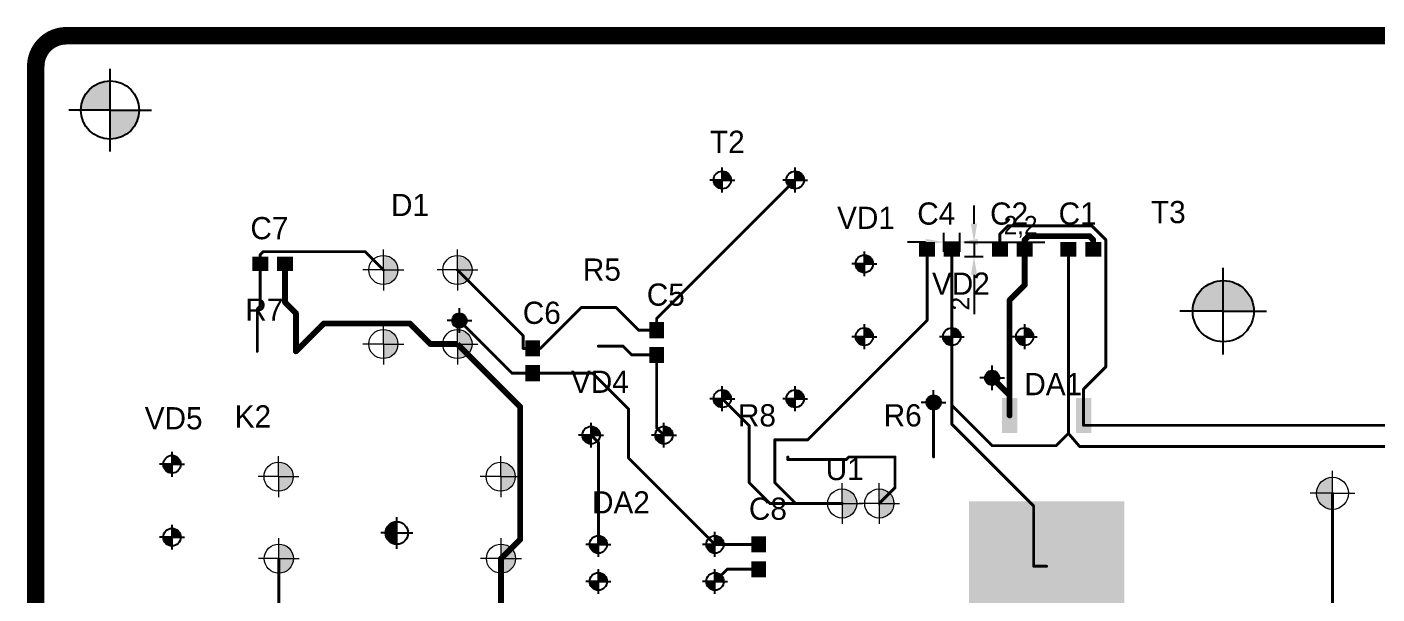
# Model space of a CAD drawing. Header units: millimetres. Extents: x -71 to 232, y 24 to 222.
# Drawn here: x -70.7 to 114.5, y 143.8 to 221.6 of the extents above; entities that cross this region are included whole.
import ezdxf

# ---------------------------------------------------------------- set-up
doc = ezdxf.new("R2010")
doc.units = ezdxf.units.MM
for name, color, linetype in [('Mechanical15', 56, 'Continuous'), ('TopLayer', 1, 'Continuous'), ('TopOverlay', 2, 'Continuous')]:
    doc.layers.add(name, color=color, linetype=linetype)
doc.layers.add('тонкая', color=7, linetype='Continuous', lineweight=20)
doc.dimstyles.new('ISO-25', dxfattribs={"dimtxt": 2.5, "dimasz": 2.5, "dimexe": 1.25, "dimexo": 0.625, "dimtad": 1, "dimtxsty": 'Standard', "dimcen": 2.5, "dimadec": 0, "dimazin": 0, "dimtfac": 1, "dimtmove": 0, "dimatfit": 3, "dimfxl": 1, "dimarcsym": 0})

# ---------------------------------------------------------------- blocks, each defined once
blk = doc.blocks.new('*D34')
at = {"layer": 'Defpoints', "color": 0, "transparency": 16777216}
for p in [(57.27, 192.14), (55.07, 190.14), (57.27, 190.14)]:
    blk.add_point(p, dxfattribs=at)
at = {"layer": 'TopOverlay', "color": 0, "lineweight": -2, "transparency": 16777216}
for p, q in [((55.07, 190.77), (55.07, 193.39)), ((57.27, 190.77), (57.27, 193.39)), ((52.57, 192.14), (50.07, 192.14)), ((55.07, 192.14), (57.27, 192.14)), ((59.77, 192.14), (68.93, 192.14))]:
    blk.add_line(p, q, dxfattribs=at)
at = {"layer": 'TopOverlay', "color": 0, "transparency": 16777216}
for points in [[(52.57, 192.56), (52.57, 191.73), (55.07, 192.14)], [(59.77, 192.56), (59.77, 191.73), (57.27, 192.14)]]:
    blk.add_solid(points, dxfattribs=at)
at = {"layer": 'TopOverlay', "color": 0, "transparency": 16777216, "insert": (65.6, 194.23), "char_height": 2.5, "attachment_point": 5}
blk.add_mtext('2,2', dxfattribs=at)
blk = doc.blocks.new('*D35')
at = {"layer": 'Defpoints', "color": 0, "transparency": 16777216}
for p in [(57.27, 192.14), (57.27, 190.14), (59.21, 190.14)]:
    blk.add_point(p, dxfattribs=at)
at = {"layer": 'TopOverlay', "color": 0, "lineweight": -2, "transparency": 16777216}
for p, q in [((59.21, 194.64), (59.21, 197.14)), ((57.89, 192.14), (60.46, 192.14)), ((59.21, 192.14), (59.21, 190.14)), ((57.89, 190.14), (60.46, 190.14)), ((59.21, 187.64), (59.21, 182.23))]:
    blk.add_line(p, q, dxfattribs=at)
at = {"layer": 'TopOverlay', "color": 0, "transparency": 16777216}
for points in [[(58.79, 194.64), (59.63, 194.64), (59.21, 192.14)], [(58.79, 187.64), (59.63, 187.64), (59.21, 190.14)]]:
    blk.add_solid(points, dxfattribs=at)
at = {"layer": 'TopOverlay', "color": 0, "transparency": 16777216, "insert": (57.33, 183.68), "char_height": 2.5, "attachment_point": 5, "rotation": 90}
blk.add_mtext('2', dxfattribs=at)

msp = doc.modelspace()

# ---------------------------------------------------------------- hatches: boundary and pattern name
at = {"lineweight": -3}
h = msp.add_hatch(color=0, dxfattribs=at)
h.paths.add_polyline_path([(-63.335, 210.243), (-59.335, 210.243), (-59.335, 214.243, 0.4142136)])
h.paths.add_polyline_path([(-55.335, 210.243), (-59.335, 210.243), (-59.335, 206.243, 0.4142136)])
h = msp.add_hatch(color=256, dxfattribs=at)
h.dxf.hatch_style = 1
h.paths.add_polyline_path([(24.665, 200.643), (23.461, 200.643, 0.4142136), (24.665, 199.439)])
for points in [[(25.869, 200.643, 0.4142136), (24.665, 201.847), (24.665, 200.643)], [(35.869, 200.643, 0.4142136), (34.665, 201.847), (34.665, 200.643)], [(45.369, 189.143, 0.4142136), (44.165, 190.347), (44.165, 189.143)], [(45.369, 179.143, 0.4142136), (44.165, 180.347), (44.165, 179.143)], [(57.369, 179.143, 0.4142136), (56.165, 180.347), (56.165, 179.143)], [(67.369, 179.143, 0.4142136), (66.165, 180.347), (66.165, 179.143)], [(25.869, 170.643, 0.4142136), (24.665, 171.847), (24.665, 170.643)], [(35.869, 170.643, 0.4142136), (34.665, 171.847), (34.665, 170.643)], [(7.869, 165.643, 0.4142136), (6.665, 166.847), (6.665, 165.643)], [(17.869, 165.643, 0.4142136), (16.665, 166.847), (16.665, 165.643)], [(-49.631, 161.643, 0.4142136), (-50.835, 162.847), (-50.835, 161.643)], [(-49.631, 151.643, 0.4142136), (-50.835, 152.847), (-50.835, 151.643)], [(8.869, 150.643, 0.4142136), (7.665, 151.847), (7.665, 150.643)], [(24.869, 150.643, 0.4142136), (23.665, 151.847), (23.665, 150.643)], [(8.869, 145.563, 0.4142136), (7.665, 146.767), (7.665, 145.563)], [(24.869, 145.563, 0.4142136), (23.665, 146.767), (23.665, 145.563)]]:
    msp.add_hatch(color=0, dxfattribs=at).paths.add_polyline_path(points)
h = msp.add_hatch(color=256, dxfattribs=at)
h.dxf.hatch_style = 1
h.paths.add_polyline_path([(34.665, 200.643), (33.461, 200.643, 0.4142136), (34.665, 199.439)])
h = msp.add_hatch(color=256, dxfattribs=at)
h.dxf.hatch_style = 1
h.paths.add_polyline_path([(44.165, 189.143), (42.961, 189.143, 0.4142136), (44.165, 187.939)])
at = {"lineweight": 50}
h = msp.add_hatch(color=256, dxfattribs=at)
h.dxf.hatch_style = 1
h.paths.add_polyline_path([(93.41, 186.844, 0.4142136), (89.21, 182.644), (93.41, 182.644)])
h.paths.add_polyline_path([(93.41, 186.844), (93.41, 182.644), (97.61, 182.644, 0.4142136)])
at = {"lineweight": -3}
h = msp.add_hatch(color=0, dxfattribs=at)
h.dxf.hatch_style = 1
h.paths.add_polyline_path([(-11.405, 182.361, 0.4142136), (-12.405, 181.361), (-11.405, 181.361)])
h.paths.add_polyline_path([(-11.405, 181.361), (-12.405, 181.361, 0.4142136), (-11.405, 180.361)])
h = msp.add_hatch(color=0, dxfattribs=at)
h.dxf.hatch_style = 1
h.paths.add_polyline_path([(-11.405, 181.361), (-10.405, 181.361, 0.4142136), (-11.405, 182.361)], flags=17)
h.paths.add_polyline_path([(-10.405, 181.361, 0.4142136), (-11.405, 182.361), (-11.405, 180.361, 0.4142136)])
h = msp.add_hatch(color=256, dxfattribs=at)
h.dxf.hatch_style = 1
h.paths.add_polyline_path([(-10.405, 181.361, 0.4142136), (-11.405, 182.361), (-11.405, 181.361)])
h = msp.add_hatch(color=256, dxfattribs=at)
h.dxf.hatch_style = 1
h.paths.add_polyline_path([(44.165, 179.143), (42.961, 179.143, 0.4142136), (44.165, 177.939)])
h = msp.add_hatch(color=256, dxfattribs=at)
h.dxf.hatch_style = 1
h.paths.add_polyline_path([(56.165, 179.143), (54.961, 179.143, 0.4142136), (56.165, 177.939)])
h = msp.add_hatch(color=256, dxfattribs=at)
h.dxf.hatch_style = 1
h.paths.add_polyline_path([(66.165, 179.143), (64.961, 179.143, 0.4142136), (66.165, 177.939)])
h = msp.add_hatch(color=0, dxfattribs=at)
h.dxf.hatch_style = 1
h.paths.add_polyline_path([(61.698, 174.487, 0.4142136), (60.698, 173.487), (61.698, 173.487)])
h.paths.add_polyline_path([(61.698, 173.487), (60.698, 173.487, 0.4142136), (61.698, 172.487)])
h = msp.add_hatch(color=0, dxfattribs=at)
h.dxf.hatch_style = 1
h.paths.add_polyline_path([(61.698, 173.487), (62.698, 173.487, 0.4142136), (61.698, 174.487)], flags=17)
h.paths.add_polyline_path([(62.698, 173.487, 0.4142136), (61.698, 174.487), (61.698, 172.487, 0.4142136)])
h = msp.add_hatch(color=256, dxfattribs=at)
h.dxf.hatch_style = 1
h.paths.add_polyline_path([(62.698, 173.487, 0.4142136), (61.698, 174.487), (61.698, 173.487)])
h = msp.add_hatch(color=256, dxfattribs=at)
h.dxf.hatch_style = 1
h.paths.add_polyline_path([(24.665, 170.643), (23.461, 170.643, 0.4142136), (24.665, 169.439)])
h = msp.add_hatch(color=256, dxfattribs=at)
h.dxf.hatch_style = 1
h.paths.add_polyline_path([(34.665, 170.643), (33.461, 170.643, 0.4142136), (34.665, 169.439)])
h = msp.add_hatch(color=0, dxfattribs=at)
h.dxf.hatch_style = 1
h.paths.add_polyline_path([(53.665, 171.134, 0.4142136), (52.665, 170.134), (53.665, 170.134)])
h.paths.add_polyline_path([(53.665, 170.134), (52.665, 170.134, 0.4142136), (53.665, 169.134)])
h = msp.add_hatch(color=0, dxfattribs=at)
h.dxf.hatch_style = 1
h.paths.add_polyline_path([(53.665, 170.134), (54.665, 170.134, 0.4142136), (53.665, 171.134)], flags=17)
h.paths.add_polyline_path([(54.665, 170.134, 0.4142136), (53.665, 171.134), (53.665, 169.134, 0.4142136)])
h = msp.add_hatch(color=256, dxfattribs=at)
h.dxf.hatch_style = 1
h.paths.add_polyline_path([(54.665, 170.134, 0.4142136), (53.665, 171.134), (53.665, 170.134)])
h = msp.add_hatch(color=256, dxfattribs=at)
h.dxf.hatch_style = 1
h.paths.add_polyline_path([(6.665, 165.643), (5.461, 165.643, 0.4142136), (6.665, 164.439)])
h = msp.add_hatch(color=256, dxfattribs=at)
h.dxf.hatch_style = 1
h.paths.add_polyline_path([(16.665, 165.643), (15.461, 165.643, 0.4142136), (16.665, 164.439)])
h = msp.add_hatch(color=256, dxfattribs=at)
h.dxf.hatch_style = 1
h.paths.add_polyline_path([(-50.835, 161.643), (-52.039, 161.643, 0.4142136), (-50.835, 160.439)])
at = {"lineweight": 50}
h = msp.add_hatch(color=256, dxfattribs=at)
h.dxf.hatch_style = 1
h.paths.add_polyline_path([(108.396, 159.857, 0.4142136), (106.196, 157.657), (108.396, 157.657)])
h.paths.add_polyline_path([(108.396, 157.657), (106.196, 157.657, 0.4142136), (108.396, 155.457)])
h = msp.add_hatch(color=256, dxfattribs=at)
h.dxf.hatch_style = 1
h.paths.add_polyline_path([(-21.549, 152.211), (-20.001, 152.211), (-20.001, 153.759, 0.4142136)])
at = {"lineweight": -3}
h = msp.add_hatch(color=256, dxfattribs=at)
h.dxf.hatch_style = 1
h.paths.add_polyline_path([(-20.001, 152.211), (-21.549, 152.211, 0.4142136), (-20.001, 150.663)])
h = msp.add_hatch(color=256, dxfattribs=at)
h.dxf.hatch_style = 1
h.paths.add_polyline_path([(-50.835, 151.643), (-52.039, 151.643, 0.4142136), (-50.835, 150.439)])
h = msp.add_hatch(color=256, dxfattribs=at)
h.dxf.hatch_style = 1
h.paths.add_polyline_path([(7.665, 150.643), (6.461, 150.643, 0.4142136), (7.665, 149.439)])
h = msp.add_hatch(color=256, dxfattribs=at)
h.dxf.hatch_style = 1
h.paths.add_polyline_path([(23.665, 150.643), (22.461, 150.643, 0.4142136), (23.665, 149.439)])
h = msp.add_hatch(color=256, dxfattribs=at)
h.dxf.hatch_style = 1
h.paths.add_polyline_path([(7.665, 145.563), (6.461, 145.563, 0.4142136), (7.665, 144.359)])
h = msp.add_hatch(color=256, dxfattribs=at)
h.dxf.hatch_style = 1
h.paths.add_polyline_path([(23.665, 145.563), (22.461, 145.563, 0.4142136), (23.665, 144.359)])
at = {"layer": 'TopLayer'}
for points in [[(51.665, 192.143), (53.865, 192.143), (53.865, 190.143), (51.665, 190.143)], [(55.065, 192.143), (57.265, 192.143), (57.265, 190.143), (55.065, 190.143)], [(61.665, 192.143), (63.865, 192.143), (63.865, 190.143), (61.665, 190.143)], [(65.065, 192.143), (67.265, 192.143), (67.265, 190.143), (65.065, 190.143)], [(71.065, 192.143), (73.265, 192.143), (73.265, 190.143), (71.065, 190.143)], [(74.465, 192.143), (76.665, 192.143), (76.665, 190.143), (74.465, 190.143)], [(-39.835, 190.143), (-37.635, 190.143), (-37.635, 188.143), (-39.835, 188.143)], [(-36.435, 190.143), (-34.235, 190.143), (-34.235, 188.143), (-36.435, 188.143)], [(14.665, 178.943), (14.665, 181.143), (16.665, 181.143), (16.665, 178.943)], [(-2.335, 176.443), (-2.335, 178.643), (-0.335, 178.643), (-0.335, 176.443)], [(14.665, 175.543), (14.665, 177.743), (16.665, 177.743), (16.665, 175.543)], [(-2.335, 173.043), (-2.335, 175.243), (-0.335, 175.243), (-0.335, 173.043)], [(63.035, 170.743), (65.135, 170.743), (65.135, 165.943), (63.035, 165.943)], [(73.195, 170.743), (75.295, 170.743), (75.295, 165.943), (73.195, 165.943)], [(58.515, 156.543), (79.815, 156.543), (79.815, 138.743), (58.515, 138.743)], [(30.665, 151.743), (30.665, 149.543), (28.665, 149.543), (28.665, 151.743)], [(30.665, 148.343), (30.665, 146.143), (28.665, 146.143), (28.665, 148.343)]]:
    msp.add_hatch(color=1, dxfattribs=at).paths.add_polyline_path(points)
at = {"layer": 'тонкая'}
h = msp.add_hatch(color=256, dxfattribs=at)
edge = h.paths.add_edge_path()
edge.add_line((-21.835, 190.303), (-21.835, 186.303))
edge.add_arc((-21.835, 188.303), 2, 270, 450)
h = msp.add_hatch(color=256, dxfattribs=at)
edge = h.paths.add_edge_path()
edge.add_line((-11.675, 190.303), (-11.675, 186.303))
edge.add_arc((-11.675, 188.303), 2, 270, 450)
h = msp.add_hatch(color=256, dxfattribs=at)
edge = h.paths.add_edge_path()
edge.add_line((-21.835, 180.143), (-21.835, 176.143))
edge.add_arc((-21.835, 178.143), 2, 270, 450)
h = msp.add_hatch(color=256, dxfattribs=at)
edge = h.paths.add_edge_path()
edge.add_line((-11.675, 180.143), (-11.675, 176.143))
edge.add_arc((-11.675, 178.143), 2, 270, 450)
h = msp.add_hatch(color=256, dxfattribs=at)
edge = h.paths.add_edge_path()
edge.add_line((-36.215, 161.943), (-36.215, 157.943))
edge.add_arc((-36.215, 159.943), 2, 270, 450)
h = msp.add_hatch(color=256, dxfattribs=at)
edge = h.paths.add_edge_path()
edge.add_line((-5.735, 161.943), (-5.735, 157.943))
edge.add_arc((-5.735, 159.943), 2, 270, 450)
h = msp.add_hatch(color=256, dxfattribs=at)
edge = h.paths.add_edge_path()
edge.add_line((41.125, 158.263), (41.125, 154.263))
edge.add_arc((41.125, 156.263), 2, 270, 450)
h = msp.add_hatch(color=256, dxfattribs=at)
edge = h.paths.add_edge_path()
edge.add_line((46.205, 158.263), (46.205, 154.263))
edge.add_arc((46.205, 156.263), 2, 270, 450)
h = msp.add_hatch(color=256, dxfattribs=at)
edge = h.paths.add_edge_path()
edge.add_line((-36.175, 150.695), (-36.175, 146.695))
edge.add_arc((-36.175, 148.695), 2, 270, 450)
h = msp.add_hatch(color=256, dxfattribs=at)
edge = h.paths.add_edge_path()
edge.add_line((-5.695, 150.695), (-5.695, 146.695))
edge.add_arc((-5.695, 148.695), 2, 270, 450)

# ---------------------------------------------------------------- linework, layer by layer
at = {"lineweight": -3}
for p, q in [((-59.335, 204.576), (-59.335, 215.91)), ((-59.335, 210.243), (-65.001, 210.243)), ((-59.335, 210.243), (-53.668, 210.243)), ((24.665, 198.937), (24.665, 202.349)), ((34.665, 198.937), (34.665, 202.349)), ((24.665, 200.643), (22.96, 200.643)), ((24.665, 200.643), (26.371, 200.643)), ((34.665, 200.643), (32.96, 200.643)), ((34.665, 200.643), (36.371, 200.643)), ((44.165, 187.437), (44.165, 190.849)), ((44.165, 189.143), (42.46, 189.143)), ((44.165, 189.143), (45.871, 189.143)), ((93.41, 176.694), (93.41, 188.594)), ((-11.405, 179.667), (-11.405, 183.056)), ((93.41, 182.644), (87.46, 182.644)), ((93.41, 182.644), (99.36, 182.644)), ((-11.405, 181.361), (-13.1, 181.361)), ((-11.405, 181.361), (-9.711, 181.361)), ((44.165, 177.437), (44.165, 180.849)), ((56.165, 177.437), (56.165, 180.849)), ((66.165, 177.437), (66.165, 180.849)), ((44.165, 179.143), (42.46, 179.143)), ((44.165, 179.143), (45.871, 179.143)), ((56.165, 179.143), (54.46, 179.143)), ((56.165, 179.143), (57.871, 179.143)), ((66.165, 179.143), (64.46, 179.143)), ((66.165, 179.143), (67.871, 179.143)), ((61.698, 171.793), (61.698, 175.182)), ((24.665, 168.937), (24.665, 172.349)), ((34.665, 168.937), (34.665, 172.349)), ((61.698, 173.487), (60.003, 173.487)), ((61.698, 173.487), (63.392, 173.487)), ((24.665, 170.643), (22.96, 170.643)), ((24.665, 170.643), (26.371, 170.643)), ((34.665, 170.643), (32.96, 170.643)), ((34.665, 170.643), (36.371, 170.643)), ((53.665, 168.44), (53.665, 171.829)), ((53.665, 170.134), (51.971, 170.134)), ((53.665, 170.134), (55.36, 170.134)), ((6.665, 163.937), (6.665, 167.349)), ((16.665, 163.937), (16.665, 167.349)), ((6.665, 165.643), (4.96, 165.643)), ((6.665, 165.643), (8.371, 165.643)), ((16.665, 165.643), (14.96, 165.643)), ((16.665, 165.643), (18.371, 165.643)), ((-50.835, 159.937), (-50.835, 163.349)), ((-50.835, 161.643), (-52.54, 161.643)), ((-50.835, 161.643), (-49.129, 161.643)), ((-20.001, 150.018), (-20.001, 154.404)), ((-50.835, 149.937), (-50.835, 153.349)), ((-20.001, 152.211), (-22.194, 152.211)), ((-20.001, 152.211), (-17.808, 152.211)), ((7.665, 148.937), (7.665, 152.349)), ((23.665, 148.937), (23.665, 152.349)), ((-50.835, 151.643), (-52.54, 151.643)), ((-50.835, 151.643), (-49.129, 151.643)), ((7.665, 150.643), (5.96, 150.643)), ((7.665, 150.643), (9.371, 150.643)), ((23.665, 150.643), (21.96, 150.643)), ((23.665, 150.643), (25.371, 150.643)), ((7.665, 143.857), (7.665, 147.269)), ((23.665, 143.857), (23.665, 147.269)), ((7.665, 145.563), (5.96, 145.563)), ((7.665, 145.563), (9.371, 145.563)), ((23.665, 145.563), (21.96, 145.563)), ((23.665, 145.563), (25.371, 145.563))]:
    msp.add_line(p, q, dxfattribs=at)
for centre, radius in [((-59.335, 210.243), 4), ((24.665, 200.643), 1.204), ((34.665, 200.643), 1.204), ((44.165, 189.143), 1.204), ((93.41, 182.644), 4.2), ((-11.405, 181.361), 1), ((44.165, 179.143), 1.204), ((56.165, 179.143), 1.204), ((66.165, 179.143), 1.204), ((61.698, 173.487), 1), ((24.665, 170.643), 1.204), ((34.665, 170.643), 1.204), ((53.665, 170.134), 1), ((6.665, 165.643), 1.204), ((16.665, 165.643), 1.204), ((-50.835, 161.643), 1.204), ((-20.001, 152.211), 1.548), ((-50.835, 151.643), 1.204), ((7.665, 150.643), 1.204), ((23.665, 150.643), 1.204), ((7.665, 145.563), 1.204), ((23.665, 145.563), 1.204)]:
    msp.add_circle(centre, radius, dxfattribs=at)
at = {"layer": 'Mechanical15', "const_width": 2.4}
for points in [[(-69.535, 216.243, -0.4139636), (-65.338, 220.444)], [(-65.338, 220.444, -0.0044644), (-65.335, 220.444)]]:
    msp.add_lwpolyline(points, format="xyb", dxfattribs=at)
at = {"layer": 'Mechanical15', "const_width": 1.2}
for points in [[(-65.938, 220.444, 1), (-64.738, 220.444, 1)], [(-65.938, 220.444, 1), (-64.738, 220.444, 1)], [(-65.935, 220.444, 1), (-64.735, 220.444, 1)], [(-65.935, 220.444, 1), (-64.735, 220.444, 1)], [(-70.136, 216.243, 1), (-68.936, 216.243, 1)], [(-70.135, 216.243, 1), (-68.935, 216.243, 1)], [(-70.135, 216.243, 1), (-68.935, 216.243, 1)], [(-70.135, 216.24, 1), (-68.935, 216.24, 1)]]:
    msp.add_lwpolyline(points, format="xyb", close=True, dxfattribs=at)
at = {"layer": 'Mechanical15', "const_width": 2.4}
for points in [[(-65.335, 220.444), (226.418, 220.444)], [(-69.536, 30.143), (-69.536, 216.243)], [(-69.535, 216.24), (-69.535, 216.243)]]:
    msp.add_lwpolyline(points, dxfattribs=at)
at = {"layer": 'TopLayer'}
for points, const_width in [([(15.665, 181.643), (34.665, 200.643)], 0.4), ([(62.765, 193.248), (63.883, 194.366)], 0.4), ([(63.883, 194.366), (75.365, 194.366)], 0.4), ([(75.365, 194.366), (77.296, 192.436)], 0.4), ([(62.765, 191.143), (62.765, 193.248)], 0.4), ([(66.165, 192.436), (66.673, 192.944)], 0.8), ([(66.165, 191.143), (66.165, 192.436)], 0.8), ([(66.673, 192.944), (75.057, 192.944)], 0.8), ([(75.057, 192.944), (75.565, 192.436)], 0.8), ([(75.565, 191.143), (75.565, 192.436)], 0.8), ([(-38.735, 190.404), (-38.328, 190.81)], 0.4), ([(-38.328, 190.81), (-24.341, 190.81)], 0.4), ([(-24.341, 190.81), (-21.835, 188.303)], 0.4), ([(52.765, 181.367), (52.765, 191.143)], 0.4), ([(56.165, 185.12), (56.165, 191.143)], 0.4), ([(66.165, 186.238), (66.165, 191.143)], 0.8), ([(72.165, 165.868), (72.165, 191.143)], 0.4), ([(77.296, 175.014), (77.296, 192.436)], 0.4), ([(-38.735, 189.143), (-38.735, 190.404)], 0.4), ([(-38.735, 183.336), (-38.735, 189.143)], 0.4), ([(-35.335, 183.877), (-35.335, 189.143)], 0.8), ([(-11.675, 188.303), (-2.664, 179.292)], 0.4), ([(56.165, 179.143), (56.165, 185.12)], 0.4), ([(64.085, 184.158), (66.165, 186.238)], 0.8), ([(-39.135, 182.936), (-38.735, 183.336)], 0.4), ([(-35.335, 183.877), (-33.835, 182.377)], 0.8), ([(64.085, 171.1), (64.085, 184.158)], 0.8), ([(-39.135, 177.143), (-39.135, 182.936)], 0.4), ([(-33.835, 177.143), (-33.835, 182.377)], 0.8), ([(-11.405, 181.361), (-4.188, 174.143)], 0.4), ([(-0.288, 177.543), (5.312, 183.143)], 0.4), ([(5.312, 183.143), (7.665, 183.143)], 0.4), ([(7.665, 183.143), (10.087, 183.143)], 0.4), ([(10.087, 183.143), (13.187, 180.043)], 0.4), ([(15.665, 180.043), (15.665, 181.643)], 0.4), ([(36.402, 165.004), (52.765, 181.367)], 0.4), ([(-33.835, 177.143), (-30.023, 180.955)], 0.8), ([(-30.023, 180.955), (-18.208, 180.955)], 0.8), ([(-18.208, 180.955), (-15.397, 178.143)], 0.8), ([(13.187, 180.043), (15.665, 180.043)], 0.4), ([(-15.397, 178.143), (-11.675, 178.143)], 0.8), ([(-11.675, 178.143), (-3.07, 169.538)], 0.8), ([(-2.664, 177.543), (-2.664, 179.292)], 0.4), ([(7.665, 177.843), (11.052, 177.843)], 0.4), ([(11.052, 177.843), (12.252, 176.643)], 0.4), ([(56.165, 169.725), (56.165, 179.143)], 0.4), ([(-2.664, 177.543), (-1.335, 177.543)], 0.4), ([(-1.335, 177.543), (-0.288, 177.543)], 0.4), ([(12.252, 176.643), (15.665, 176.643)], 0.4), ([(15.665, 166.643), (15.665, 176.643)], 0.4), ([(-4.188, 174.143), (-1.335, 174.143)], 0.4), ([(-1.335, 174.143), (6.887, 174.143)], 0.4), ([(6.887, 174.143), (11.814, 169.216)], 0.4), ([(74.245, 171.963), (77.296, 175.014)], 0.4), ([(61.698, 173.487), (64.085, 171.1)], 0.8), ([(24.665, 170.643), (28.365, 166.943)], 0.4), ([(64.085, 168.343), (64.085, 171.1)], 0.8), ([(74.245, 168.343), (74.245, 171.963)], 0.4), ([(-3.07, 151.32), (-3.07, 169.538)], 0.8), ([(11.814, 162.494), (11.814, 169.216)], 0.4), ([(53.665, 162.643), (53.665, 170.134)], 0.4), ([(56.165, 167.137), (56.165, 169.725)], 0.4), ([(56.165, 169.725), (61.7, 164.191)], 0.4), ([(15.665, 166.643), (16.665, 165.643)], 0.4), ([(28.365, 162.643), (28.365, 166.943)], 0.4), ([(56.165, 167.137), (67.392, 155.91)], 0.4), ([(74.245, 166.985), (74.245, 168.343)], 0.4), ([(74.245, 166.985), (145.847, 166.985)], 0.4), ([(6.665, 165.643), (7.665, 164.643)], 0.4), ([(31.88, 165.004), (36.402, 165.004)], 0.4), ([(31.88, 159.108), (31.88, 165.004)], 0.4), ([(70.488, 164.191), (72.165, 165.868)], 0.4), ([(72.165, 165.868), (73.689, 164.089)], 0.4), ([(7.665, 150.643), (7.665, 164.643)], 0.4), ([(61.7, 164.191), (70.488, 164.191)], 0.4), ([(73.689, 164.089), (149.815, 164.089)], 0.4), ([(11.814, 162.494), (23.665, 150.643)], 0.4), ([(28.365, 159.111), (28.365, 162.643)], 0.4), ([(33.665, 162.288), (33.665, 162.643)], 0.4), ([(33.665, 162.288), (41.675, 162.288)], 0.4), ([(41.675, 162.288), (42.031, 162.643)], 0.4), ([(42.031, 162.643), (48.365, 162.643)], 0.4), ([(48.365, 158.423), (48.365, 162.643)], 0.4), ([(28.365, 159.111), (31.213, 156.263)], 0.4), ([(31.88, 159.108), (34.725, 156.263)], 0.4), ([(46.205, 156.263), (48.365, 158.423)], 0.4), ([(108.396, 126.874), (108.396, 157.657)], 0.4), ([(31.213, 156.263), (34.725, 156.263)], 0.4), ([(34.725, 156.263), (41.125, 156.263)], 0.4), ([(67.392, 147.643), (67.392, 155.91)], 0.4), ([(-5.695, 148.695), (-3.07, 151.32)], 0.8), ([(23.665, 150.643), (29.665, 150.643)], 0.4), ([(-36.175, 125.463), (-36.175, 148.695)], 0.4), ([(-5.695, 111.283), (-5.695, 148.695)], 0.8), ([(23.665, 145.563), (25.345, 147.243)], 0.4), ([(25.345, 147.243), (29.665, 147.243)], 0.4), ([(67.392, 147.643), (69.165, 147.643)], 0.4)]:
    msp.add_lwpolyline(points, dxfattribs=dict(at, const_width=const_width))
for points, const_width in [([(34.565, 200.643, 1), (34.765, 200.643, 1)], 0.2), ([(63.783, 194.366, 1), (63.983, 194.366, 1)], 0.2), ([(63.783, 194.366, 1), (63.983, 194.366, 1)], 0.2), ([(75.265, 194.366, 1), (75.465, 194.366, 1)], 0.2), ([(75.265, 194.366, 1), (75.465, 194.366, 1)], 0.2), ([(62.665, 193.248, 1), (62.865, 193.248, 1)], 0.2), ([(62.665, 193.248, 1), (62.865, 193.248, 1)], 0.2), ([(65.965, 192.436, 1), (66.365, 192.436, 1)], 0.4), ([(65.965, 192.436, 1), (66.365, 192.436, 1)], 0.4), ([(66.473, 192.944, 1), (66.873, 192.944, 1)], 0.4), ([(66.473, 192.944, 1), (66.873, 192.944, 1)], 0.4), ([(74.857, 192.944, 1), (75.257, 192.944, 1)], 0.4), ([(74.857, 192.944, 1), (75.257, 192.944, 1)], 0.4), ([(75.365, 192.436, 1), (75.765, 192.436, 1)], 0.4), ([(75.365, 192.436, 1), (75.765, 192.436, 1)], 0.4), ([(-38.428, 190.81, 1), (-38.228, 190.81, 1)], 0.2), ([(-38.428, 190.81, 1), (-38.228, 190.81, 1)], 0.2), ([(-24.441, 190.81, 1), (-24.241, 190.81, 1)], 0.2), ([(-24.441, 190.81, 1), (-24.241, 190.81, 1)], 0.2), ([(52.665, 191.143, 1), (52.865, 191.143, 1)], 0.2), ([(56.065, 191.143, 1), (56.265, 191.143, 1)], 0.2), ([(62.665, 191.143, 1), (62.865, 191.143, 1)], 0.2), ([(65.965, 191.143, 1), (66.365, 191.143, 1)], 0.4), ([(65.965, 191.143, 1), (66.365, 191.143, 1)], 0.4), ([(72.065, 191.143, 1), (72.265, 191.143, 1)], 0.2), ([(75.365, 191.143, 1), (75.765, 191.143, 1)], 0.4), ([(77.196, 192.436, 1), (77.396, 192.436, 1)], 0.2), ([(77.196, 192.436, 1), (77.396, 192.436, 1)], 0.2), ([(-38.835, 190.404, 1), (-38.635, 190.404, 1)], 0.2), ([(-38.835, 190.404, 1), (-38.635, 190.404, 1)], 0.2), ([(-38.835, 189.143, 1), (-38.635, 189.143, 1)], 0.2), ([(-38.835, 189.143, 1), (-38.635, 189.143, 1)], 0.2), ([(-35.535, 189.143, 1), (-35.135, 189.143, 1)], 0.4), ([(-21.935, 188.303, 1), (-21.735, 188.303, 1)], 0.2), ([(-11.775, 188.303, 1), (-11.575, 188.303, 1)], 0.2), ([(56.065, 185.12, 1), (56.265, 185.12, 1)], 0.2), ([(56.065, 185.12, 1), (56.265, 185.12, 1)], 0.2), ([(65.965, 186.238, 1), (66.365, 186.238, 1)], 0.4), ([(65.965, 186.238, 1), (66.365, 186.238, 1)], 0.4), ([(-38.835, 183.336, 1), (-38.635, 183.336, 1)], 0.2), ([(-38.835, 183.336, 1), (-38.635, 183.336, 1)], 0.2), ([(-35.535, 183.877, 1), (-35.135, 183.877, 1)], 0.4), ([(-35.535, 183.877, 1), (-35.135, 183.877, 1)], 0.4), ([(63.885, 184.158, 1), (64.285, 184.158, 1)], 0.4), ([(63.885, 184.158, 1), (64.285, 184.158, 1)], 0.4), ([(-39.235, 182.936, 1), (-39.035, 182.936, 1)], 0.2), ([(-39.235, 182.936, 1), (-39.035, 182.936, 1)], 0.2), ([(-34.035, 182.377, 1), (-33.635, 182.377, 1)], 0.4), ([(-34.035, 182.377, 1), (-33.635, 182.377, 1)], 0.4), ([(5.212, 183.143, 1), (5.412, 183.143, 1)], 0.2), ([(5.212, 183.143, 1), (5.412, 183.143, 1)], 0.2), ([(7.565, 183.143, 1), (7.765, 183.143, 1)], 0.2), ([(7.565, 183.143, 1), (7.765, 183.143, 1)], 0.2), ([(9.987, 183.143, 1), (10.187, 183.143, 1)], 0.2), ([(9.987, 183.143, 1), (10.187, 183.143, 1)], 0.2), ([(15.565, 181.643, 1), (15.765, 181.643, 1)], 0.2), ([(15.565, 181.643, 1), (15.765, 181.643, 1)], 0.2), ([(52.665, 181.367, 1), (52.865, 181.367, 1)], 0.2), ([(52.665, 181.367, 1), (52.865, 181.367, 1)], 0.2), ([(-30.223, 180.955, 1), (-29.823, 180.955, 1)], 0.4), ([(-30.223, 180.955, 1), (-29.823, 180.955, 1)], 0.4), ([(-18.408, 180.955, 1), (-18.008, 180.955, 1)], 0.4), ([(-18.408, 180.955, 1), (-18.008, 180.955, 1)], 0.4), ([(13.087, 180.043, 1), (13.287, 180.043, 1)], 0.2), ([(13.087, 180.043, 1), (13.287, 180.043, 1)], 0.2), ([(15.565, 180.043, 1), (15.765, 180.043, 1)], 0.2), ([(15.565, 180.043, 1), (15.765, 180.043, 1)], 0.2), ([(-15.597, 178.143, 1), (-15.197, 178.143, 1)], 0.4), ([(-15.597, 178.143, 1), (-15.197, 178.143, 1)], 0.4), ([(-2.764, 179.292, 1), (-2.564, 179.292, 1)], 0.2), ([(-2.764, 179.292, 1), (-2.564, 179.292, 1)], 0.2), ([(7.565, 177.843, 1), (7.765, 177.843, 1)], 0.2), ([(10.952, 177.843, 1), (11.152, 177.843, 1)], 0.2), ([(10.952, 177.843, 1), (11.152, 177.843, 1)], 0.2), ([(-39.235, 177.143, 1), (-39.035, 177.143, 1)], 0.2), ([(-34.035, 177.143, 1), (-33.635, 177.143, 1)], 0.4), ([(-34.035, 177.143, 1), (-33.635, 177.143, 1)], 0.4), ([(-2.764, 177.543, 1), (-2.564, 177.543, 1)], 0.2), ([(-2.764, 177.543, 1), (-2.564, 177.543, 1)], 0.2), ([(-1.435, 177.543, 1), (-1.235, 177.543, 1)], 0.2), ([(-1.435, 177.543, 1), (-1.235, 177.543, 1)], 0.2), ([(-0.388, 177.543, 1), (-0.188, 177.543, 1)], 0.2), ([(-0.388, 177.543, 1), (-0.188, 177.543, 1)], 0.2), ([(12.152, 176.643, 1), (12.352, 176.643, 1)], 0.2), ([(12.152, 176.643, 1), (12.352, 176.643, 1)], 0.2), ([(15.565, 176.643, 1), (15.765, 176.643, 1)], 0.2), ([(15.565, 176.643, 1), (15.765, 176.643, 1)], 0.2), ([(-4.288, 174.143, 1), (-4.088, 174.143, 1)], 0.2), ([(-4.288, 174.143, 1), (-4.088, 174.143, 1)], 0.2), ([(-1.435, 174.143, 1), (-1.235, 174.143, 1)], 0.2), ([(-1.435, 174.143, 1), (-1.235, 174.143, 1)], 0.2), ([(6.787, 174.143, 1), (6.987, 174.143, 1)], 0.2), ([(6.787, 174.143, 1), (6.987, 174.143, 1)], 0.2), ([(77.196, 175.014, 1), (77.396, 175.014, 1)], 0.2), ([(77.196, 175.014, 1), (77.396, 175.014, 1)], 0.2), ([(24.565, 170.643, 1), (24.765, 170.643, 1)], 0.2), ([(63.885, 171.1, 1), (64.285, 171.1, 1)], 0.4), ([(63.885, 171.1, 1), (64.285, 171.1, 1)], 0.4), ([(63.885, 171.1, 1), (64.285, 171.1, 1)], 0.4), ([(74.145, 171.963, 1), (74.345, 171.963, 1)], 0.2), ([(74.145, 171.963, 1), (74.345, 171.963, 1)], 0.2), ([(-3.27, 169.538, 1), (-2.87, 169.538, 1)], 0.4), ([(-3.27, 169.538, 1), (-2.87, 169.538, 1)], 0.4), ([(11.714, 169.216, 1), (11.914, 169.216, 1)], 0.2), ([(11.714, 169.216, 1), (11.914, 169.216, 1)], 0.2), ([(53.565, 170.134, 1), (53.765, 170.134, 1)], 0.2), ([(56.065, 169.725, 1), (56.265, 169.725, 1)], 0.2), ([(56.065, 169.725, 1), (56.265, 169.725, 1)], 0.2), ([(56.065, 169.725, 1), (56.265, 169.725, 1)], 0.2), ([(63.885, 168.343, 1), (64.285, 168.343, 1)], 0.4), ([(15.565, 166.643, 1), (15.765, 166.643, 1)], 0.2), ([(15.565, 166.643, 1), (15.765, 166.643, 1)], 0.2), ([(28.265, 166.943, 1), (28.465, 166.943, 1)], 0.2), ([(28.265, 166.943, 1), (28.465, 166.943, 1)], 0.2), ([(56.065, 167.137, 1), (56.265, 167.137, 1)], 0.2), ([(56.065, 167.137, 1), (56.265, 167.137, 1)], 0.2), ([(74.145, 168.343, 1), (74.345, 168.343, 1)], 0.2), ([(74.145, 168.343, 1), (74.345, 168.343, 1)], 0.2), ([(74.145, 166.985, 1), (74.345, 166.985, 1)], 0.2), ([(74.145, 166.985, 1), (74.345, 166.985, 1)], 0.2), ([(6.565, 165.643, 1), (6.765, 165.643, 1)], 0.2), ([(16.565, 165.643, 1), (16.765, 165.643, 1)], 0.2), ([(31.78, 165.004, 1), (31.98, 165.004, 1)], 0.2), ([(31.78, 165.004, 1), (31.98, 165.004, 1)], 0.2), ([(36.302, 165.004, 1), (36.502, 165.004, 1)], 0.2), ([(36.302, 165.004, 1), (36.502, 165.004, 1)], 0.2), ([(72.065, 165.868, 1), (72.265, 165.868, 1)], 0.2), ([(72.065, 165.868, 1), (72.265, 165.868, 1)], 0.2), ([(72.065, 165.868, 1), (72.265, 165.868, 1)], 0.2), ([(7.565, 164.643, 1), (7.765, 164.643, 1)], 0.2), ([(7.565, 164.643, 1), (7.765, 164.643, 1)], 0.2), ([(61.6, 164.191, 1), (61.8, 164.191, 1)], 0.2), ([(61.6, 164.191, 1), (61.8, 164.191, 1)], 0.2), ([(70.388, 164.191, 1), (70.588, 164.191, 1)], 0.2), ([(70.388, 164.191, 1), (70.588, 164.191, 1)], 0.2), ([(73.589, 164.089, 1), (73.789, 164.089, 1)], 0.2), ([(73.589, 164.089, 1), (73.789, 164.089, 1)], 0.2), ([(11.714, 162.494, 1), (11.914, 162.494, 1)], 0.2), ([(11.714, 162.494, 1), (11.914, 162.494, 1)], 0.2), ([(28.265, 162.643, 1), (28.465, 162.643, 1)], 0.2), ([(28.265, 162.643, 1), (28.465, 162.643, 1)], 0.2), ([(33.565, 162.643, 1), (33.765, 162.643, 1)], 0.2), ([(33.565, 162.288, 1), (33.765, 162.288, 1)], 0.2), ([(33.565, 162.288, 1), (33.765, 162.288, 1)], 0.2), ([(41.575, 162.288, 1), (41.775, 162.288, 1)], 0.2), ([(41.575, 162.288, 1), (41.775, 162.288, 1)], 0.2), ([(41.931, 162.643, 1), (42.131, 162.643, 1)], 0.2), ([(41.931, 162.643, 1), (42.131, 162.643, 1)], 0.2), ([(48.265, 162.643, 1), (48.465, 162.643, 1)], 0.2), ([(48.265, 162.643, 1), (48.465, 162.643, 1)], 0.2), ([(53.565, 162.643, 1), (53.765, 162.643, 1)], 0.2), ([(28.265, 159.111, 1), (28.465, 159.111, 1)], 0.2), ([(28.265, 159.111, 1), (28.465, 159.111, 1)], 0.2), ([(31.78, 159.108, 1), (31.98, 159.108, 1)], 0.2), ([(31.78, 159.108, 1), (31.98, 159.108, 1)], 0.2), ([(48.265, 158.423, 1), (48.465, 158.423, 1)], 0.2), ([(48.265, 158.423, 1), (48.465, 158.423, 1)], 0.2), ([(108.296, 157.657, 1), (108.496, 157.657, 1)], 0.2), ([(31.113, 156.263, 1), (31.313, 156.263, 1)], 0.2), ([(31.113, 156.263, 1), (31.313, 156.263, 1)], 0.2), ([(34.625, 156.263, 1), (34.825, 156.263, 1)], 0.2), ([(34.625, 156.263, 1), (34.825, 156.263, 1)], 0.2), ([(34.625, 156.263, 1), (34.825, 156.263, 1)], 0.2), ([(41.025, 156.263, 1), (41.225, 156.263, 1)], 0.2), ([(46.105, 156.263, 1), (46.305, 156.263, 1)], 0.2), ([(67.292, 155.91, 1), (67.492, 155.91, 1)], 0.2), ([(67.292, 155.91, 1), (67.492, 155.91, 1)], 0.2), ([(-3.27, 151.32, 1), (-2.87, 151.32, 1)], 0.4), ([(-3.27, 151.32, 1), (-2.87, 151.32, 1)], 0.4), ([(7.565, 150.643, 1), (7.765, 150.643, 1)], 0.2), ([(23.565, 150.643, 1), (23.765, 150.643, 1)], 0.2), ([(23.565, 150.643, 1), (23.765, 150.643, 1)], 0.2), ([(29.565, 150.643, 1), (29.765, 150.643, 1)], 0.2), ([(-5.895, 148.695, 1), (-5.495, 148.695, 1)], 0.4), ([(-5.895, 148.695, 1), (-5.495, 148.695, 1)], 0.4), ([(25.245, 147.243, 1), (25.445, 147.243, 1)], 0.2), ([(25.245, 147.243, 1), (25.445, 147.243, 1)], 0.2), ([(29.565, 147.243, 1), (29.765, 147.243, 1)], 0.2), ([(67.292, 147.643, 1), (67.492, 147.643, 1)], 0.2), ([(67.292, 147.643, 1), (67.492, 147.643, 1)], 0.2), ([(69.065, 147.643, 1), (69.265, 147.643, 1)], 0.2), ([(23.565, 145.563, 1), (23.765, 145.563, 1)], 0.2)]:
    msp.add_lwpolyline(points, format="xyb", close=True, dxfattribs=dict(at, const_width=const_width))
at = {"layer": 'тонкая'}
for p, q in [((-21.835, 190.303), (-21.835, 191.103)), ((-11.675, 190.303), (-11.675, 191.103)), ((-21.835, 188.303), (-21.835, 190.303)), ((-11.675, 188.303), (-11.675, 190.303)), ((-23.835, 188.303), (-24.635, 188.303)), ((-21.835, 188.303), (-23.835, 188.303)), ((-21.835, 188.303), (-19.835, 188.303)), ((-21.835, 188.303), (-21.835, 186.303)), ((-19.835, 188.303), (-19.035, 188.303)), ((-13.675, 188.303), (-14.475, 188.303)), ((-11.675, 188.303), (-13.675, 188.303)), ((-11.675, 188.303), (-9.675, 188.303)), ((-11.675, 188.303), (-11.675, 186.303)), ((-9.675, 188.303), (-8.875, 188.303)), ((-21.835, 186.303), (-21.835, 185.503)), ((-11.675, 186.303), (-11.675, 185.503)), ((-21.835, 180.143), (-21.835, 180.943)), ((-21.835, 178.143), (-21.835, 180.143)), ((-11.675, 180.143), (-11.675, 180.943)), ((-11.675, 178.143), (-11.675, 180.143)), ((-23.835, 178.143), (-24.635, 178.143)), ((-21.835, 178.143), (-23.835, 178.143)), ((-21.835, 178.143), (-19.835, 178.143)), ((-21.835, 178.143), (-21.835, 176.143)), ((-19.835, 178.143), (-19.035, 178.143)), ((-13.675, 178.143), (-14.475, 178.143)), ((-11.675, 178.143), (-13.675, 178.143)), ((-11.675, 178.143), (-9.675, 178.143)), ((-11.675, 178.143), (-11.675, 176.143)), ((-9.675, 178.143), (-8.875, 178.143)), ((-21.835, 176.143), (-21.835, 175.343)), ((-11.675, 176.143), (-11.675, 175.343)), ((-36.215, 161.943), (-36.215, 162.743)), ((-36.215, 159.943), (-36.215, 161.943)), ((-5.735, 161.943), (-5.735, 162.743)), ((-5.735, 159.943), (-5.735, 161.943)), ((-38.215, 159.943), (-39.015, 159.943)), ((-36.215, 159.943), (-38.215, 159.943)), ((-36.215, 159.943), (-34.215, 159.943)), ((-36.215, 159.943), (-36.215, 157.943)), ((-34.215, 159.943), (-33.415, 159.943)), ((-7.735, 159.943), (-8.535, 159.943)), ((-5.735, 159.943), (-7.735, 159.943)), ((-5.735, 159.943), (-3.735, 159.943)), ((-5.735, 159.943), (-5.735, 157.943)), ((-3.735, 159.943), (-2.935, 159.943)), ((108.396, 159.857), (108.396, 160.737)), ((108.396, 157.657), (108.396, 159.857)), ((-36.215, 157.943), (-36.215, 157.143)), ((-5.735, 157.943), (-5.735, 157.143)), ((41.125, 158.263), (41.125, 159.063)), ((41.125, 156.263), (41.125, 158.263)), ((46.205, 158.263), (46.205, 159.063)), ((46.205, 156.263), (46.205, 158.263)), ((106.196, 157.657), (105.316, 157.657)), ((108.396, 157.657), (106.196, 157.657)), ((108.396, 157.657), (110.596, 157.657)), ((108.396, 157.657), (108.396, 155.457)), ((110.596, 157.657), (111.476, 157.657)), ((39.125, 156.263), (38.325, 156.263)), ((41.125, 156.263), (39.125, 156.263)), ((41.125, 156.263), (43.125, 156.263)), ((41.125, 156.263), (41.125, 154.263)), ((43.125, 156.263), (43.925, 156.263)), ((44.205, 156.263), (43.405, 156.263)), ((46.205, 156.263), (44.205, 156.263)), ((46.205, 156.263), (48.205, 156.263)), ((46.205, 156.263), (46.205, 154.263)), ((48.205, 156.263), (49.005, 156.263)), ((41.125, 154.263), (41.125, 153.463)), ((46.205, 154.263), (46.205, 153.463)), ((108.396, 155.457), (108.396, 154.577)), ((-36.175, 150.695), (-36.175, 151.495)), ((-36.175, 148.695), (-36.175, 150.695)), ((-5.695, 150.695), (-5.695, 151.495)), ((-5.695, 148.695), (-5.695, 150.695)), ((-38.175, 148.695), (-38.975, 148.695)), ((-36.175, 148.695), (-38.175, 148.695)), ((-36.175, 148.695), (-34.175, 148.695)), ((-36.175, 148.695), (-36.175, 146.695)), ((-34.175, 148.695), (-33.375, 148.695)), ((-7.695, 148.695), (-8.495, 148.695)), ((-5.695, 148.695), (-7.695, 148.695)), ((-5.695, 148.695), (-3.695, 148.695)), ((-5.695, 148.695), (-5.695, 146.695)), ((-3.695, 148.695), (-2.895, 148.695)), ((-36.175, 146.695), (-36.175, 145.895)), ((-5.695, 146.695), (-5.695, 145.895))]:
    msp.add_line(p, q, dxfattribs=at)
for centre, radius in [((-21.835, 188.303), 2), ((-11.675, 188.303), 2), ((-21.835, 178.143), 2), ((-11.675, 178.143), 2), ((-36.215, 159.943), 2), ((-5.735, 159.943), 2), ((108.396, 157.657), 2.2), ((41.125, 156.263), 2), ((46.205, 156.263), 2), ((-36.175, 148.695), 2), ((-5.695, 148.695), 2)]:
    msp.add_circle(centre, radius, dxfattribs=at)

# ---------------------------------------------------------------- texts
at = {"layer": 'TopOverlay'}
for s, p in [('T2', (22.985, 204.363)), ('D1', (-20.786, 195.7)), ('VD1', (40.422, 193.935)), ('C4', (51.419, 194.521)), ('C2', (61.419, 194.521)), ('C1', (70.819, 194.521)), ('T3', (83.494, 194.725)), ('C7', (-40.081, 192.521)), ('R5', (5.542, 186.83)), ('VD2', (53.44, 184.904)), ('C5', (14.311, 183.399)), ('R7', (-40.77, 181.329)), ('C6', (-2.702, 180.905)), ('VD4', (3.909, 171.44)), ('DA1', (66.11, 171.12)), ('VD5', (-54.577, 166.436)), ('K2', (-42.234, 166.685)), ('R8', (26.816, 166.834)), ('R6', (46.816, 166.834)), ('U1', (38.861, 159.468)), ('DA2', (6.795, 154.889)), ('C8', (28.321, 154.02))]:
    msp.add_text(s, height=3.048, dxfattribs=at).set_placement(p)

# ---------------------------------------------------------------- dimensions: what is measured, and where the dimension line sits
dim = msp.add_linear_dim(base=(59.21, 190.143), p1=(57.265, 192.143), p2=(57.265, 190.143), angle=90, dimstyle='ISO-25', dxfattribs=at)
dim.commit()
dim.dimension.update_dxf_attribs({"geometry": '*D35', "text_midpoint": (57.335, 183.685)})
dim = msp.add_linear_dim(base=(57.265, 192.143), p1=(55.065, 190.143), p2=(57.265, 190.143), dimstyle='ISO-25', dxfattribs=at)
dim.commit()
dim.dimension.update_dxf_attribs({"geometry": '*D34', "text_midpoint": (65.599, 194.226)})

doc.saveas('drawing.dxf')
